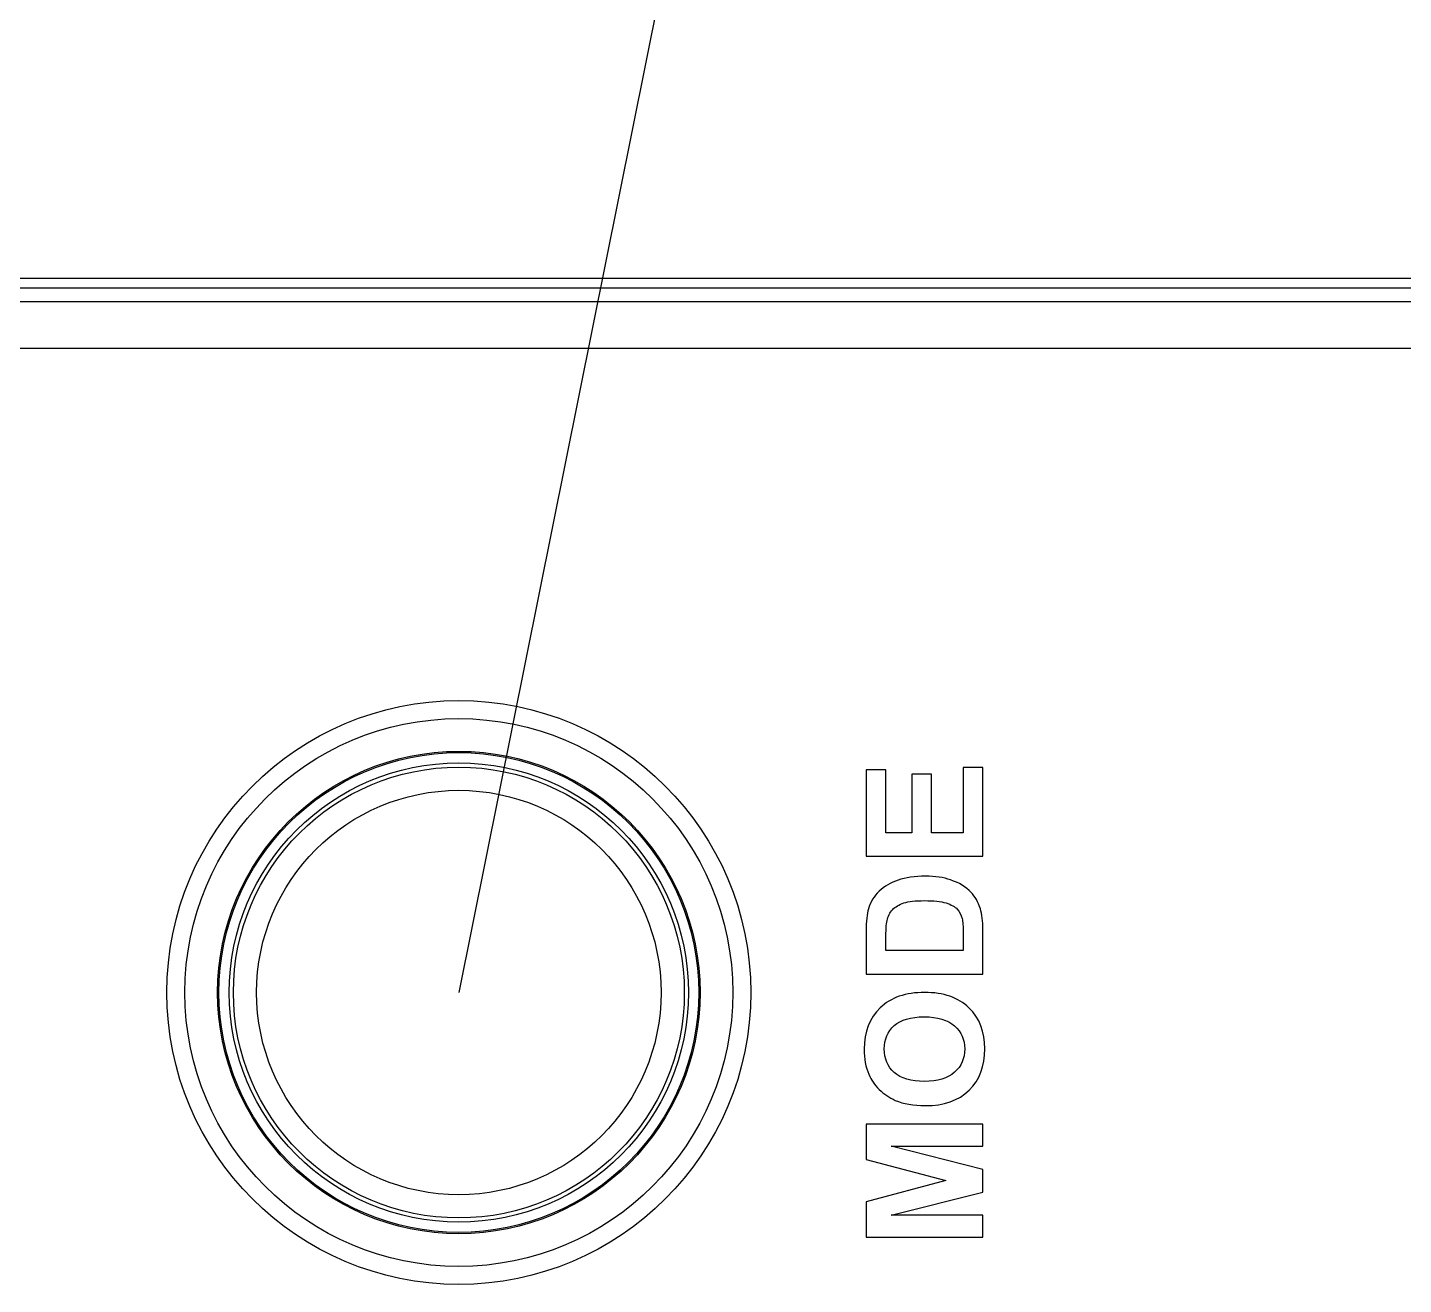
# Model space of a CAD drawing. Extents: x -425 to 6552, y -3049 to 3105.
# Drawn here: x 448.11 to 462.86, y -1665.47 to -1651.99 of the extents above; entities that cross this region are included whole.
import ezdxf

# ---------------------------------------------------------------- set-up
doc = ezdxf.new("R2010")
doc.units = 0
doc.layers.get('0').update_dxf_attribs({"linetype": 'CONTINUOUS'})
doc.layers.add('DIM', color=1, linetype='CONTINUOUS')

msp = doc.modelspace()

# ---------------------------------------------------------------- linework, layer by layer
at = {"color": 7, "linetype": 'CONTINUOUS'}
for p, q in [((405.127, -1654.68), (466.119, -1654.68)), ((466.229, -1654.789), (405.236, -1654.789)), ((466.037, -1654.936), (443.519, -1654.936)), ((466.037, -1655.436), (443.519, -1655.436))]:
    msp.add_line(p, q, dxfattribs=at)
at = {"color": 40, "linetype": 'CONTINUOUS'}
for p, q in [((457.099, -1659.951), (457.099, -1660.879)), ((457.311, -1659.951), (457.099, -1659.951)), ((457.311, -1660.626), (457.311, -1659.951)), ((457.589, -1659.998), (457.589, -1660.626)), ((457.799, -1659.998), (457.589, -1659.998)), ((457.799, -1660.626), (457.799, -1659.998)), ((458.14, -1659.927), (458.14, -1660.626)), ((458.351, -1659.927), (458.14, -1659.927)), ((458.351, -1660.879), (458.351, -1659.927)), ((457.589, -1660.626), (457.311, -1660.626)), ((458.14, -1660.626), (457.799, -1660.626)), ((457.099, -1660.879), (458.351, -1660.879)), ((457.099, -1661.681), (457.099, -1662.143)), ((457.311, -1661.89), (457.311, -1661.776)), ((458.14, -1661.701), (458.14, -1661.89)), ((458.351, -1662.143), (458.351, -1661.667)), ((458.14, -1661.89), (457.311, -1661.89)), ((457.099, -1662.143), (458.351, -1662.143)), ((457.099, -1663.753), (457.099, -1664.132)), ((458.351, -1663.753), (457.099, -1663.753)), ((458.351, -1663.988), (458.351, -1663.753)), ((457.366, -1663.988), (458.351, -1663.988)), ((458.351, -1664.236), (457.366, -1663.988)), ((457.099, -1664.132), (457.953, -1664.356)), ((458.351, -1664.479), (458.351, -1664.236)), ((457.953, -1664.356), (457.099, -1664.583)), ((457.099, -1664.583), (457.099, -1664.962)), ((457.366, -1664.727), (458.351, -1664.479)), ((458.351, -1664.727), (457.366, -1664.727)), ((458.351, -1664.962), (458.351, -1664.727)), ((457.099, -1664.962), (458.351, -1664.962))]:
    msp.add_line(p, q, dxfattribs=at)
at = {"color": 7, "linetype": 'CONTINUOUS'}
for radius in [3.13, 2.937, 2.586, 2.572, 2.462, 2.417, 2.168]:
    msp.add_circle((452.733, -1662.34), radius, dxfattribs=at)
at = {"color": 40, "linetype": 'CONTINUOUS'}
for points in [[(457.442, -1661.134), (457.361, -1661.162), (457.294, -1661.202), (457.239, -1661.254)], [(457.737, -1661.093), (457.62, -1661.093), (457.522, -1661.107), (457.442, -1661.134)], [(458.003, -1661.132), (457.929, -1661.106), (457.84, -1661.093), (457.737, -1661.093)], [(458.224, -1661.266), (458.168, -1661.208), (458.095, -1661.163), (458.003, -1661.132)], [(457.239, -1661.254), (457.184, -1661.307), (457.145, -1661.369), (457.124, -1661.443)], [(458.324, -1661.443), (458.301, -1661.369), (458.267, -1661.31), (458.224, -1661.266)], [(457.124, -1661.443), (457.108, -1661.497), (457.099, -1661.577), (457.099, -1661.681)], [(457.323, -1661.569), (457.333, -1661.522), (457.353, -1661.483), (457.382, -1661.452)], [(457.382, -1661.452), (457.411, -1661.421), (457.452, -1661.397), (457.503, -1661.38)], [(457.503, -1661.38), (457.555, -1661.363), (457.629, -1661.355), (457.726, -1661.355)], [(457.726, -1661.355), (457.823, -1661.355), (457.899, -1661.363), (457.956, -1661.38)], [(457.956, -1661.38), (458.012, -1661.397), (458.052, -1661.42), (458.076, -1661.447)], [(458.076, -1661.447), (458.101, -1661.474), (458.118, -1661.507), (458.128, -1661.548)], [(458.351, -1661.667), (458.351, -1661.574), (458.342, -1661.5), (458.324, -1661.443)], [(457.311, -1661.776), (457.311, -1661.674), (457.315, -1661.605), (457.323, -1661.569)], [(458.128, -1661.548), (458.137, -1661.58), (458.14, -1661.631), (458.14, -1661.701)], [(457.727, -1662.339), (457.524, -1662.339), (457.364, -1662.394), (457.25, -1662.505)], [(458.201, -1662.504), (458.087, -1662.394), (457.929, -1662.339), (457.727, -1662.339)], [(457.25, -1662.505), (457.135, -1662.616), (457.078, -1662.763), (457.078, -1662.948)], [(458.372, -1662.944), (458.372, -1662.761), (458.316, -1662.614), (458.201, -1662.504)], [(457.4, -1662.695), (457.471, -1662.632), (457.577, -1662.6), (457.721, -1662.6)], [(457.721, -1662.6), (457.866, -1662.6), (457.975, -1662.633), (458.048, -1662.698)], [(457.294, -1662.945), (457.294, -1662.841), (457.33, -1662.758), (457.4, -1662.695)], [(458.048, -1662.698), (458.12, -1662.762), (458.156, -1662.844), (458.156, -1662.945)], [(457.078, -1662.948), (457.078, -1663.05), (457.095, -1663.14), (457.128, -1663.217)], [(457.401, -1663.197), (457.33, -1663.134), (457.294, -1663.049), (457.294, -1662.945)], [(458.156, -1662.945), (458.156, -1663.046), (458.12, -1663.13), (458.047, -1663.195)], [(458.203, -1663.388), (458.316, -1663.279), (458.372, -1663.13), (458.372, -1662.944)], [(457.128, -1663.217), (457.152, -1663.276), (457.19, -1663.33), (457.24, -1663.379)], [(457.724, -1663.293), (457.581, -1663.293), (457.473, -1663.261), (457.401, -1663.197)], [(458.047, -1663.195), (457.974, -1663.26), (457.866, -1663.293), (457.724, -1663.293)], [(457.24, -1663.379), (457.291, -1663.429), (457.349, -1663.468), (457.412, -1663.496)], [(457.733, -1663.553), (457.933, -1663.553), (458.089, -1663.498), (458.203, -1663.388)], [(457.412, -1663.496), (457.499, -1663.534), (457.606, -1663.553), (457.733, -1663.553)]]:
    msp.add_open_spline(points, degree=3, dxfattribs=at)
at = {"layer": 'DIM', "color": 1, "linetype": 'CONTINUOUS'}
msp.add_line((461.166, -1620.377), (452.733, -1662.34), dxfattribs=at)

doc.saveas('drawing.dxf')
